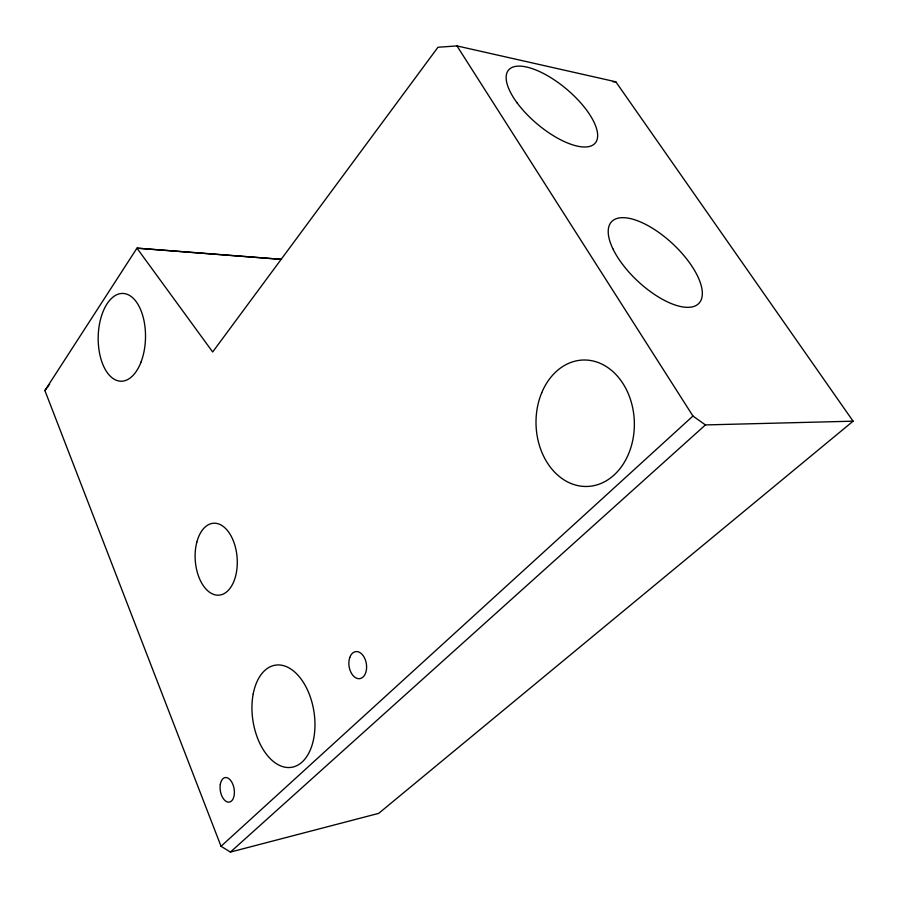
<?xml version="1.0" encoding="UTF-8"?>
<svg xmlns="http://www.w3.org/2000/svg" width="898" height="898" viewBox="0 0 898 898"><rect width="100%" height="100%" fill="white"/><g stroke="black" fill="none" stroke-linecap="round" stroke-linejoin="round"><path stroke-width="1.35" d="M281.164 259.365L136.967 248.162L212.669 351.971L437.966 47.257L456.981 45.921L615.804 81.785L853.1 421.184L378.687 813.375L230.416 852.079L221.031 846.275L44.9 390.563L136.967 248.162L281.355 259.32M44.9 390.563L49.615 384.243M221.031 846.275L692.953 416.043L705.424 424.922L853.1 421.184M230.416 852.079L705.424 424.922M613.087 81.886L615.804 81.785M456.981 45.921L692.953 416.043M612.919 248.836A59.762 25.571 43 0 0 694.21 306.33A59.762 25.571 43 0 0 658.683 232.358A59.762 25.571 43 0 0 612.919 248.836M517.214 103.001A56.653 22.787 40.1 0 0 595.116 143.197A56.653 22.787 40.1 0 0 543.436 73.468A56.653 22.787 40.1 0 0 517.214 103.001M541.73 392.729A63.253 49.166 88.2 0 0 586.944 486.469A63.253 49.166 88.2 0 0 626.86 390.529A63.253 49.166 88.2 0 0 541.73 392.729M196.83 542.145A36.055 20.968 85.6 0 0 218.629 595.172A36.055 20.968 85.6 0 0 233.11 540.27A36.055 20.968 85.6 0 0 196.83 542.145M253.202 693.963A51.714 30.835 81 0 0 290.941 767.408A51.714 30.835 81 0 0 306.218 687.352A51.714 30.835 81 0 0 253.202 693.963M349.782 657.459A13.661 8.733 81.2 0 0 358.28 678.664A13.661 8.733 81.2 0 0 365.138 659.289A13.661 8.733 81.2 0 0 349.782 657.459M220.313 784.313A12.437 6.948 80.3 0 0 229.057 802.15A12.437 6.948 80.3 0 0 232.313 783.101A12.437 6.948 80.3 0 0 220.313 784.313M140.997 362.13A43.89 23.651 -88.8 0 0 124.339 293.567A43.89 23.651 -88.8 0 0 100.228 356.281A43.89 23.651 -88.8 0 0 140.997 362.13"/></g></svg>
